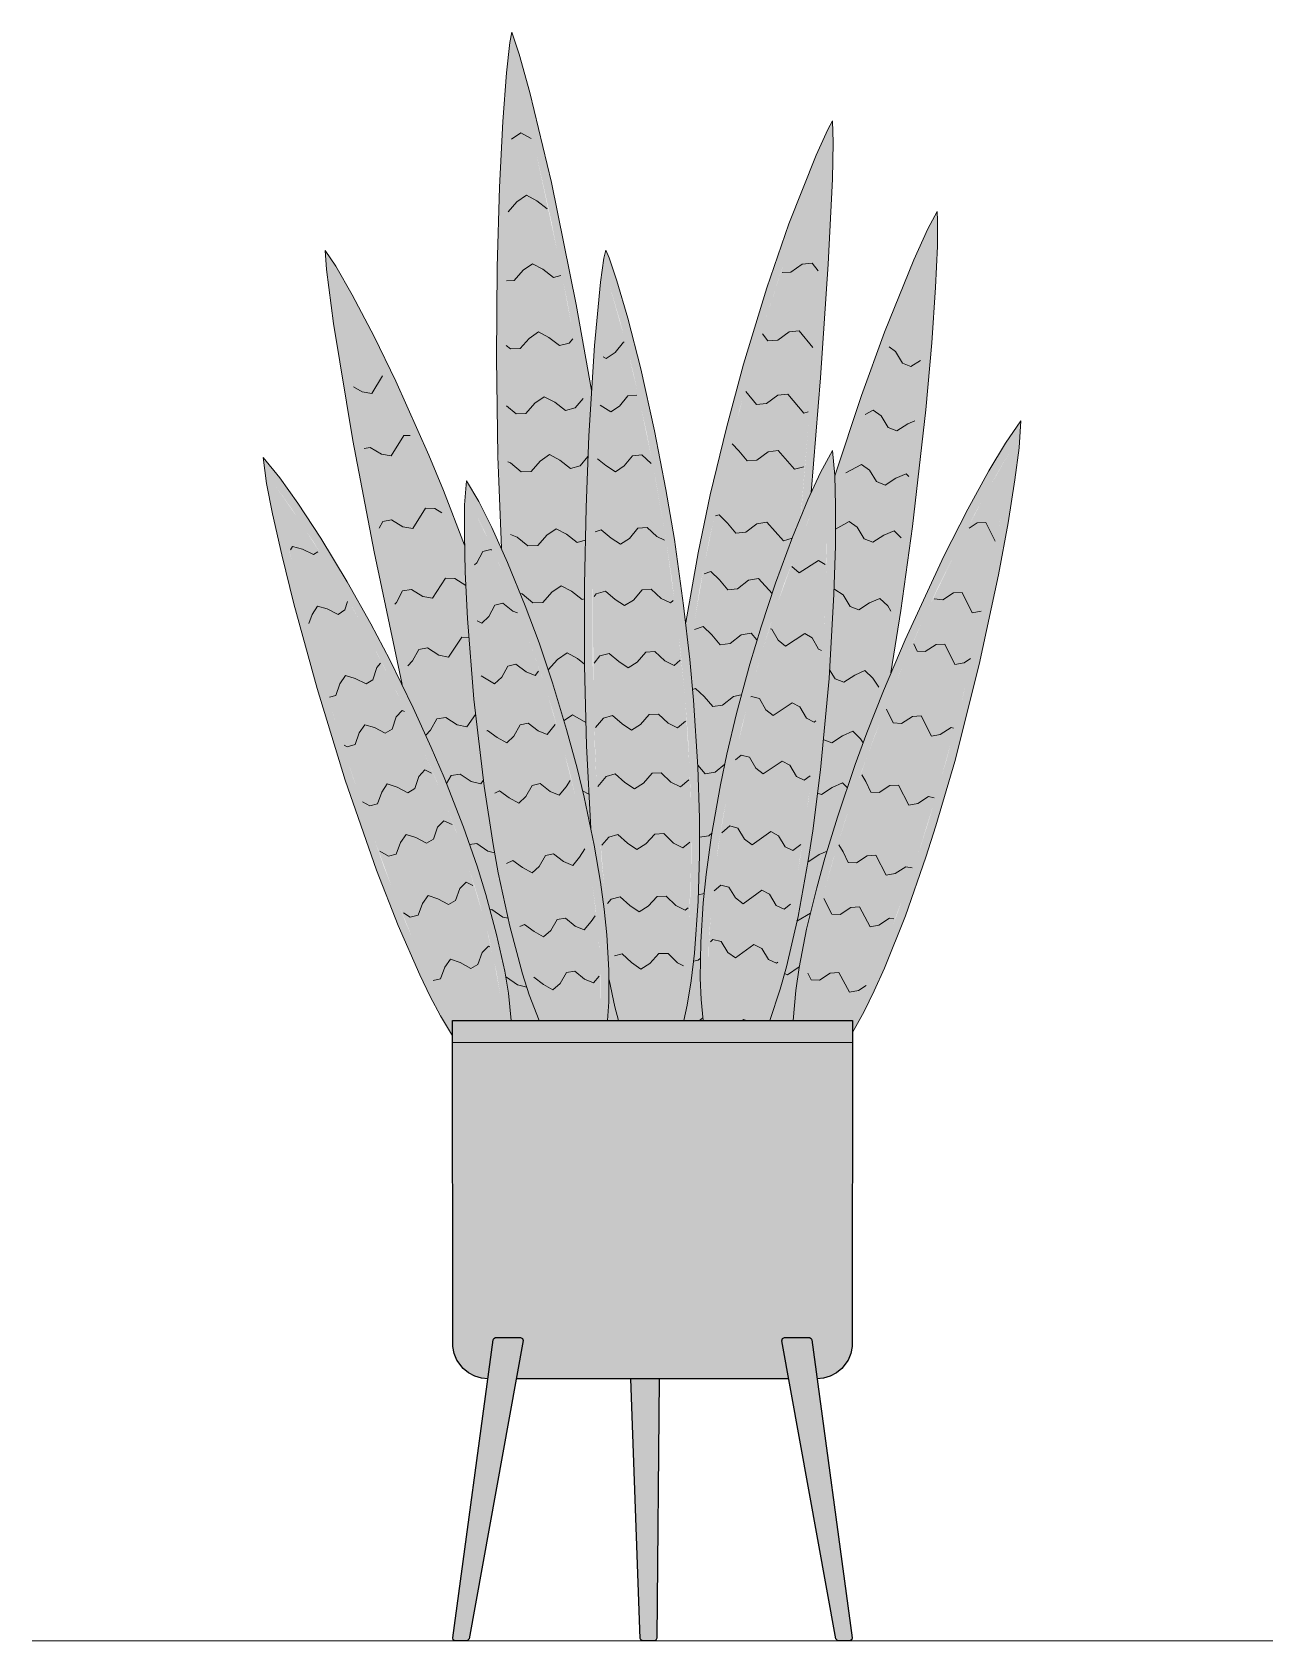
# Model space of a CAD drawing. Header units: millimetres. Extents: x -4 to 8794, y -6642 to 2653.
# Drawn here: x 50 to 950, y -4968 to -3801 of the extents above; entities that cross this region are included whole.
import ezdxf

# ---------------------------------------------------------------- set-up
doc = ezdxf.new("R2010")
doc.units = ezdxf.units.MM
for name, color, linetype, lineweight, true_color in [('VEG-HOJAS', 117, 'Continuous', 18, 0x2e5e38), ('VEG-MACETA', 25, 'Continuous', 25, 0x745440), ('VEG-NERVIOS', 115, 'Continuous', 9, 0x528c5c), ('VEG-TEXTO', 47, 'Continuous', 18, 0x464646)]:
    doc.layers.add(name, color=color, linetype=linetype, lineweight=lineweight, true_color=true_color)
doc.layers.add('VEG-RELLENO', color=253, linetype='Continuous', true_color=0x96c896)

# ---------------------------------------------------------------- blocks, each defined once
blk = doc.blocks.new('VEG_Sansevieria_ALZADO')
at = {"layer": 'VEG-RELLENO', "true_color": 0xded278}
h = blk.add_hatch(color=41, dxfattribs=at)
h.dxf.hatch_style = 1
h.paths.add_polyline_path([(-109.6, 792.7), (-112.8, 895.3), (-113.2, 930.5), (-112.7, 996.5), (-111, 1054.5), (-108.6, 1102.2), (-105.9, 1137.6), (-103.5, 1159.6), (-102.1, 1167), (-96.7, 1151.1), (-89, 1123.2), (-73.3, 1057.9), (-55.3, 969.5), (-44.3, 907.3), (-45.9, 879.3), (-61.2, 968.4), (-73.3, 1029.4), (-84.8, 1081.1), (-99.7, 1139.6), (-102.6, 1101.8), (-105, 1054.3), (-107.1, 964.3), (-106.8, 895.4), (-106.1, 859.2), (-102.8, 776.9)])
at = {"layer": 'VEG-RELLENO', "true_color": 0x406d4b}
h = blk.add_hatch(color=105, dxfattribs=at)
h.dxf.hatch_style = 1
h.paths.add_polyline_path([(-45.9, 879.3), (-48.9, 794.5), (-49.5, 736.9), (-48.8, 678.3), (-47.9, 649.4), (-44.7, 589.3), (-54.7, 633.2), (-68.3, 681.7), (-85.6, 733.3), (-102.8, 776.9), (-106.1, 859.2), (-106.8, 895.4), (-107.1, 964.3), (-105, 1054.3), (-102.6, 1101.8), (-99.7, 1139.6), (-84.8, 1081.1), (-67.3, 999.9), (-55.2, 935.2), (-49.3, 900.5)])
h.paths.add_polyline_path([(-31.5, 479.6), (-27.3, 459.9), (-24.6, 450), (-32.7, 450), (-31.7, 463.7)])
at = {"layer": 'VEG-RELLENO', "true_color": 0xded278}
h = blk.add_hatch(color=41, dxfattribs=at)
h.dxf.hatch_style = 1
h.paths.add_polyline_path([(24.1, 738.7), (34.8, 797.9), (41.9, 831.5), (55.7, 888.1), (68.9, 935.8), (82.9, 981.5), (99, 1028), (118.7, 1077.9), (127.2, 1096.5), (130.6, 1102.6), (131.1, 1087), (130.5, 1060.4), (127.4, 998.7), (121.8, 916.3), (115.1, 833.1), (107.6, 815.6), (113.5, 885.9), (119.8, 973.6), (123.7, 1042.8), (124.9, 1077.1), (111.9, 1045.3), (94.1, 995.9), (80.3, 953.1), (63.5, 894.4), (51.6, 846.5), (40.7, 796.7), (34.2, 762.8), (26.7, 715.8)])
at = {"layer": 'VEG-RELLENO', "true_color": 0x457450}
h = blk.add_hatch(color=105, dxfattribs=at)
h.dxf.hatch_style = 1
h.paths.add_polyline_path([(107.4, 815), (89.3, 767.4), (74.7, 722.3), (64.7, 687.2), (59.1, 665.4), (49.4, 621), (41.8, 577.2), (39, 556), (36.1, 525.8), (34.6, 497.7), (34.6, 480.8), (35.2, 465.3), (36.7, 450), (22.7, 450), (25.2, 461.2), (28.1, 478.9), (30.5, 498.8), (33.2, 536.6), (34.2, 570), (33.6, 615.3), (31.9, 653.3), (26.7, 715.8), (28.6, 728.7), (37.4, 779.7), (47.8, 830.2), (55.4, 862.9), (67.6, 909.5), (80.3, 953.1), (96.8, 1004), (111.9, 1045.3), (124.9, 1077.1), (123.7, 1042.8), (119.8, 973.6), (113.5, 885.9)])
at = {"layer": 'VEG-RELLENO', "true_color": 0xded278}
h = blk.add_hatch(color=41, dxfattribs=at)
h.dxf.hatch_style = 1
h.paths.add_polyline_path([(132.3, 845.2), (157.2, 919.4), (176, 969.3), (195.1, 1014.5), (203.2, 1031.3), (206.4, 1036.9), (206.8, 1030.5), (206.7, 1011.8), (204.2, 962.9), (198.3, 893.1), (192.3, 837.9), (184.6, 778.3), (172.9, 702.3), (162.3, 676.1), (174.2, 748.5), (186.3, 838.6), (192.3, 893.7), (196.6, 942.2), (199.4, 982.2), (200.7, 1012.3), (181.6, 967.1), (165.7, 925.3), (148.5, 875.8), (132.8, 826.4)])
h = blk.add_hatch(color=41, dxfattribs=at)
h.dxf.hatch_style = 1
h.paths.add_polyline_path([(-181.5, 693.7), (-201.9, 790), (-221.6, 894.9), (-233.7, 971.3), (-236.6, 994.9), (-237.5, 1008.6), (-229.8, 997.2), (-217.9, 976.6), (-201.9, 946.2), (-186.1, 913.9), (-162.2, 860.2), (-151.6, 834.5), (-136.4, 794.8), (-136, 776), (-157.2, 832.3), (-178.2, 882), (-191.6, 911.3), (-207.2, 943.5), (-229.4, 984.7), (-219.4, 918.2), (-206.7, 846.1), (-190.2, 762.4), (-169.7, 668.9)])
h = blk.add_hatch(color=41, dxfattribs=at)
h.dxf.hatch_style = 1
h.paths.add_polyline_path([(-27.3, 459.9), (-31.5, 479.6), (-33.2, 512.2), (-36.4, 540.5), (-41.1, 570.4), (-44.7, 589.3), (-47.9, 649.4), (-49.3, 707.6), (-48.9, 794.5), (-46.2, 874.2), (-43.5, 919.9), (-40.6, 957.5), (-37.7, 985.6), (-35.2, 1003), (-33.9, 1008.9), (-29, 996.4), (-22.1, 974.4), (-8.5, 922.9), (1.5, 877.9), (12.8, 817.3), (20.1, 770.4), (27.1, 711.9), (31.9, 653.3), (34.1, 596.8), (33.6, 544.6), (32.4, 520.8), (30.5, 498.8), (28.1, 478.9), (25.2, 461.2), (22.7, 450), (16.5, 450), (19.3, 462.3), (22.2, 479.7), (24.6, 499.4), (26.4, 521.2), (27.6, 544.8), (28.2, 570), (27.6, 615.2), (25.9, 652.9), (23.8, 682), (20, 721.1), (14.1, 769.6), (9.9, 798), (2.2, 843), (-4.3, 876.7), (-14.3, 921.5), (-23.7, 958), (-31.7, 985.2), (-34.6, 957), (-37.6, 919.5), (-41.3, 848.6), (-43.3, 765.9), (-43.3, 707.7), (-41.9, 649.6), (-40.6, 621.3), (-37, 567.6), (-34.6, 542.6), (-28.7, 497.9), (-25.2, 478.5), (-21.5, 461.4), (-18.4, 450), (-24.6, 450)])
at = {"layer": 'VEG-RELLENO', "true_color": 0x457450}
h = blk.add_hatch(color=105, dxfattribs=at)
h.dxf.hatch_style = 1
h.paths.add_polyline_path([(162.3, 676.1), (147.1, 635.7), (139.1, 612.7), (127.2, 575.2), (119.1, 546.4), (111.8, 516.2), (106.4, 488.5), (103.9, 471.9), (102.1, 450), (85, 450), (92.7, 472.9), (97.2, 489), (105.6, 525.5), (112.9, 566.2), (119.2, 609.7), (124.2, 654.3), (129.5, 719.5), (132.3, 777.6), (132.8, 826.4), (148.5, 875.8), (165.7, 925.3), (181.6, 967.1), (200.7, 1012.3), (199.4, 982.2), (196.6, 942.2), (192.3, 893.7), (186.3, 838.6), (174.2, 748.5), (164.3, 686.8)])
at = {"layer": 'VEG-RELLENO', "true_color": 0x406d4b}
h = blk.add_hatch(color=105, dxfattribs=at)
h.dxf.hatch_style = 1
h.paths.add_polyline_path([(-135.9, 775.4), (-133.1, 723.1), (-129.7, 683.2), (-125, 641.3), (-119.1, 598.7), (-111.9, 557.3), (-103.5, 518.6), (-94.3, 484), (-89.4, 468.7), (-82.3, 450), (-102.5, 450), (-104.5, 470), (-107.2, 485.9), (-113.1, 512.5), (-120.9, 541.4), (-132.1, 576), (-142.5, 604.6), (-154.3, 633.7), (-169.7, 668.9), (-190.2, 762.4), (-206.7, 846.1), (-219.4, 918.2), (-229.4, 984.7), (-207.2, 943.5), (-191.6, 911.3), (-178.2, 882), (-157.2, 832.3), (-146.7, 805.4)])
at = {"layer": 'VEG-RELLENO', "true_color": 0x4d7b59}
h = blk.add_hatch(color=115, dxfattribs=at)
h.dxf.hatch_style = 1
h.paths.add_polyline_path([(-18.4, 450), (-21.5, 461.4), (-25.2, 478.5), (-28.7, 497.9), (-34.6, 542.6), (-39, 593.9), (-40.6, 621.3), (-42.8, 678.5), (-43.3, 765.9), (-41.3, 848.6), (-37.6, 919.5), (-34.6, 957), (-31.7, 985.2), (-19.1, 940.8), (-9.4, 900), (0.6, 851.8), (9.9, 798), (17.9, 740.6), (23.8, 682), (26.8, 633.9), (28.1, 596.7), (28, 561.6), (26.4, 521.2), (24.6, 499.4), (22.2, 479.7), (19.3, 462.3), (16.5, 450)])
at = {"layer": 'VEG-RELLENO', "true_color": 0xded278}
h = blk.add_hatch(color=41, dxfattribs=at)
h.dxf.hatch_style = 1
h.paths.add_polyline_path([(102.4, 457.1), (105.2, 480.2), (109.7, 506.5), (119.1, 546.4), (125, 567.8), (134.1, 597.6), (147.1, 635.7), (155.6, 658.8), (167.6, 689.2), (183.2, 726.3), (211.4, 786.9), (228.8, 821), (244.1, 848.7), (256.1, 869), (267.3, 885.2), (266.8, 874), (264.7, 854.9), (258, 811), (246.8, 752.7), (237, 708.3), (225.5, 661.6), (212.5, 614.4), (198.4, 568.6), (183.5, 526), (168.3, 488.1), (160.8, 471.5), (153.5, 456.5), (145, 441.3), (145, 450), (143.1, 450), (155.4, 474), (162.8, 490.5), (177.8, 528.1), (192.6, 570.5), (199.8, 593), (213.4, 639.6), (225.6, 686.6), (241, 753.9), (252, 812.1), (259.6, 863.2), (249.3, 845.7), (234.1, 818.2), (207.5, 765.2), (191.8, 730.9), (179.3, 701.9), (161.2, 656.6), (152.7, 633.7), (139.9, 595.7), (130.8, 566.2), (124.9, 544.9), (117.7, 514.9), (112.3, 487.5), (109.9, 471.2), (108.1, 450), (102.1, 450)])
h = blk.add_hatch(color=41, dxfattribs=at)
h.dxf.hatch_style = 1
h.paths.add_polyline_path([(36.7, 450), (34.6, 480.8), (34.6, 497.7), (36.1, 525.8), (39, 556), (41.8, 577.2), (46.6, 606.3), (54, 643.3), (59.1, 665.4), (66.7, 694.4), (76.7, 729.2), (92.4, 776.1), (101.6, 800.7), (112.7, 827.7), (121.8, 847.5), (130.6, 863.6), (131.9, 853.2), (132.6, 835.5), (132.7, 794.5), (130.7, 739.9), (126.3, 676.4), (121.9, 632), (116.2, 587.7), (109.4, 545.4), (101.5, 506.6), (92.7, 472.9), (85, 450), (78.6, 450), (87, 474.6), (91.4, 490.6), (99.7, 526.7), (107, 567.2), (113.2, 610.5), (120.3, 677), (124.7, 740.2), (126.7, 794.6), (126.4, 843.1), (112.9, 812.7), (95, 765.5), (84.5, 733.9), (76.4, 706.9), (65, 664), (56.8, 627.2), (51.2, 597.9), (47.7, 576.3), (43.5, 541.7), (41.4, 515.7), (40.6, 497.6), (41.2, 465.7), (42.7, 450)])
h = blk.add_hatch(color=41, dxfattribs=at)
h.dxf.hatch_style = 1
h.paths.add_polyline_path([(-145, 439), (-161.2, 467.5), (-168.9, 483.2), (-184.6, 518.9), (-200.3, 559.1), (-223, 624.5), (-243.3, 690.8), (-260.2, 752.4), (-268.9, 787.9), (-275.6, 817.5), (-279.9, 839.7), (-282.4, 858.5), (-275.4, 850.3), (-264.3, 835.5), (-240.6, 799.9), (-218, 762.4), (-194, 718.4), (-180.2, 691.1), (-160.5, 648.2), (-142.5, 604.6), (-127.3, 561.9), (-119.1, 534.9), (-110.8, 503.2), (-104.5, 470), (-102.5, 450), (-108.6, 450), (-110.5, 469.2), (-113.1, 484.8), (-118.9, 511.1), (-126.7, 539.7), (-133, 560), (-142.8, 588.1), (-156.8, 624.1), (-166, 645.8), (-185.6, 688.5), (-199.3, 715.6), (-216.5, 747.6), (-245.6, 796.7), (-262.2, 821.9), (-273.5, 837.9), (-263.1, 789.3), (-249.2, 734.3), (-231.1, 670.7), (-217.3, 626.3), (-194.7, 561.2), (-179.1, 521.2), (-163.5, 485.8), (-155.9, 470.2), (-144.7, 450)])
at = {"layer": 'VEG-RELLENO', "true_color": 0x406d4b}
h = blk.add_hatch(color=105, dxfattribs=at)
h.dxf.hatch_style = 1
h.paths.add_polyline_path([(143.1, 450), (108.1, 450), (109.9, 471.2), (112.3, 487.5), (117.7, 514.9), (124.9, 544.9), (133, 573.5), (144.8, 610.8), (155.5, 641.3), (170.1, 679.5), (182.4, 709.2), (198.1, 745), (225.7, 801.9), (242, 832.8), (259.6, 863.2), (254.8, 828.5), (248.8, 794), (241, 753.9), (231.2, 709.7), (219.7, 663.1), (206.7, 616.1), (192.6, 570.5), (185.3, 548.8), (170.3, 508.6), (162.8, 490.5), (155.4, 474)])
at = {"layer": 'VEG-RELLENO', "true_color": 0xded278}
h = blk.add_hatch(color=41, dxfattribs=at)
h.dxf.hatch_style = 1
h.paths.add_polyline_path([(-86.8, 461.8), (-94.3, 484), (-99, 500.7), (-107.8, 537.5), (-115.6, 577.8), (-125, 641.3), (-131.6, 703.5), (-135.3, 759.2), (-136.4, 790.1), (-136.5, 814.6), (-136, 831.6), (-134.9, 841.6), (-129.5, 833.2), (-121.6, 818.1), (-105.1, 782.3), (-85.6, 733.3), (-72.5, 695.1), (-60.3, 654.2), (-49.6, 612.1), (-41.1, 570.4), (-35.1, 530.8), (-32, 494.7), (-31.7, 463.7), (-32.7, 450), (-38.7, 450), (-37.7, 463.9), (-37.5, 478.4), (-38.6, 503.1), (-41.1, 530.1), (-43.7, 549.4), (-48.3, 576.2), (-55.4, 610.8), (-60.5, 631.8), (-72, 673.2), (-80.4, 699.8), (-91.3, 731.2), (-110.6, 779.9), (-122, 805.2), (-130.4, 822.1), (-130, 775.6), (-127.1, 723.5), (-121.6, 663.1), (-116.3, 620.8), (-109.7, 578.8), (-106, 558.4), (-97.7, 520), (-88.5, 485.7), (-83.7, 470.6), (-75.8, 450), (-82.3, 450)])
at = {"layer": 'VEG-RELLENO', "true_color": 0x4d7b59}
h = blk.add_hatch(color=115, dxfattribs=at)
h.dxf.hatch_style = 1
h.paths.add_polyline_path([(42.7, 450), (41.2, 465.7), (40.6, 480.9), (41, 506.6), (42.8, 535), (44.9, 555.2), (48.9, 583.5), (55.2, 619.9), (59.9, 642), (70.5, 685.7), (78.4, 713.7), (88.7, 747), (107.2, 798.5), (118.2, 825.3), (126.4, 843.1), (126.8, 809.9), (125.6, 759.6), (123.6, 719.8), (120.3, 677), (115.9, 632.6), (110.3, 588.6), (103.5, 546.5), (99.7, 526.7), (91.4, 490.6), (87, 474.6), (78.6, 450)])
h = blk.add_hatch(color=115, dxfattribs=at)
h.dxf.hatch_style = 1
h.paths.add_polyline_path([(-108.6, 450), (-144.7, 450), (-155.9, 470.2), (-163.5, 485.8), (-171.2, 502.8), (-186.9, 540.7), (-210, 604.2), (-224.4, 648.6), (-237.6, 692.5), (-249.2, 734.3), (-259, 772.3), (-266.7, 804.9), (-273.5, 837.9), (-254.3, 810.1), (-236.4, 781.7), (-219.9, 753.5), (-206.2, 728.8), (-189, 695.3), (-175.6, 667.4), (-166, 645.8), (-153.9, 616.9), (-140.2, 581), (-133, 560), (-121.2, 520.2), (-114.9, 493.3), (-110.5, 469.2)])
at = {"layer": 'VEG-RELLENO', "true_color": 0x457450}
h = blk.add_hatch(color=105, dxfattribs=at)
h.dxf.hatch_style = 1
h.paths.add_polyline_path([(-75.8, 450), (-83.7, 470.6), (-88.5, 485.7), (-97.7, 520), (-106, 558.4), (-109.7, 578.8), (-116.3, 620.8), (-121.6, 663.1), (-127.1, 723.5), (-130, 775.6), (-130.4, 822.1), (-116.5, 793.4), (-104.3, 765), (-91.3, 731.2), (-78.2, 693.3), (-66.1, 652.6), (-55.4, 610.8), (-48.3, 576.2), (-43.7, 549.4), (-40.1, 520.9), (-38, 494.4), (-37.7, 463.9), (-38.7, 450)])
at = {"layer": 'VEG-RELLENO', "true_color": 0xf8f6f2}
h = blk.add_hatch(color=7, dxfattribs=at)
h.dxf.hatch_style = 1
h.paths.add_polyline_path([(144.5, 210.9), (141.9, 203.7), (139.1, 199.5), (135.5, 195.9), (128.9, 192), (121.5, 190.1), (119.5, 190), (115.2, 219.3), (113.7, 220), (95.8, 220), (94.3, 219.3), (93.8, 217.8), (98.8, 190), (-98.8, 190), (-93.8, 217.6), (-94, 219), (-95.6, 220), (-113.8, 220), (-115, 219.4), (-115.6, 218.5), (-119.5, 190), (-124.1, 190.5), (-128.9, 192), (-135.5, 195.9), (-139.1, 199.5), (-141.9, 203.7), (-144.5, 210.9), (-145, 216), (-145, 450), (145, 450), (145, 216)])
at = {"layer": 'VEG-RELLENO', "true_color": 0xc89a6c}
h = blk.add_hatch(color=43, dxfattribs=at)
h.dxf.hatch_style = 1
h.paths.add_polyline_path([(-115.6, 218.5), (-115, 219.4), (-113.8, 220), (-95.8, 220), (-94.4, 219.4), (-93.8, 218), (-132.9, 1.6), (-134.5, 0), (-143.1, 0), (-144.5, 0.8), (-144.9, 2.3)])
h = blk.add_hatch(color=43, dxfattribs=at)
h.dxf.hatch_style = 1
h.paths.add_polyline_path([(93.8, 217.6), (94.3, 219.3), (95.8, 220), (113.8, 220), (115, 219.4), (115.6, 218.5), (144.9, 2.3), (144.6, 0.9), (143.3, 0), (134.5, 0), (132.9, 1.6)])
at = {"layer": 'VEG-RELLENO', "true_color": 0xb88e63}
h = blk.add_hatch(color=43, dxfattribs=at)
h.dxf.hatch_style = 1
h.paths.add_polyline_path([(3.1, 2), (2.5, 0.6), (1.1, 0), (-7.4, 0), (-8.5, 0.7), (-9, 1.7), (-15.7, 190), (4.9, 190)])
at = {"layer": 'VEG-HOJAS'}
for points in [[(-109.6, 792.7), (-112.1, 859.1), (-112.8, 895.3), (-113.2, 930.5), (-112.7, 996.5), (-111, 1054.5), (-108.6, 1102.2), (-105.9, 1137.6), (-103.5, 1159.6), (-102.1, 1167), (-96.7, 1151.1), (-89, 1123.2), (-73.3, 1057.9), (-55.3, 969.5), (-44.3, 907.3)], [(24.1, 738.7), (33.2, 789.4), (41.9, 831.5), (53.6, 880.1), (66.1, 926.3), (82.9, 981.5), (99, 1028), (118.7, 1077.9), (127.2, 1096.5), (130.6, 1102.6), (131.1, 1087), (130.5, 1060.4), (127.4, 998.7), (121.8, 916.3), (115.1, 833.1)], [(132.3, 845.2), (151.5, 903.4), (168.3, 949.4), (189.5, 1002), (199.7, 1024.3), (206.4, 1036.9), (206.8, 1030.5), (206.7, 1011.8), (205.4, 981.8), (202.6, 941.7), (198.3, 893.1), (188.6, 808.5), (180.2, 747.6), (172.9, 702.3)], [(-181.5, 693.7), (-201.9, 790), (-217.3, 870.7), (-231.4, 955.6), (-236.6, 994.9), (-237.5, 1008.6), (-229.8, 997.2), (-217.9, 976.6), (-201.9, 946.2), (-186.1, 913.9), (-162.2, 860.2), (-151.6, 834.5), (-136.4, 794.8)], [(-44.7, 589.3), (-47.9, 649.4), (-49.3, 707.6), (-49.3, 766), (-48.2, 822.2), (-46.2, 874.2), (-42.1, 939.8), (-37.7, 985.6), (-35.2, 1003), (-33.9, 1008.9), (-31.5, 1003.3), (-25.8, 986.7), (-17.9, 959.6), (-8.5, 922.9), (1.5, 877.9), (9.7, 835.3), (15.9, 798.9), (22.6, 751), (27.1, 711.9), (29.8, 682.5), (32.8, 634.2), (34.1, 596.8), (34.2, 570), (33.2, 536.6), (30.5, 498.8), (28.1, 478.9), (25.2, 461.2), (22.7, 450)], [(102.1, 450), (103.9, 471.9), (106.4, 488.5), (111.8, 516.2), (119.1, 546.4), (125, 567.8), (134.1, 597.6), (147.1, 635.7), (155.6, 658.8), (167.6, 689.2), (183.2, 726.3), (211.4, 786.9), (228.8, 821), (244.1, 848.7), (256.1, 869), (267.3, 885.2), (265.9, 865.6), (262.9, 842.2), (258, 811), (251, 773.4), (237, 708.3), (219.2, 638), (205.5, 591.3), (198.4, 568.6), (183.5, 526), (168.3, 488.1), (160.8, 471.5), (153.5, 456.5), (145, 441.3)], [(36.7, 450), (35.2, 465.3), (34.6, 480.8), (35, 506.9), (36.8, 535.5), (39, 556), (42.9, 584.4), (49.4, 621), (54, 643.3), (61, 672.7), (70.6, 708.6), (78.8, 735.7), (89.3, 767.4), (101.6, 800.7), (112.7, 827.7), (121.8, 847.5), (130.6, 863.6), (132.3, 845.4), (132.8, 823.6), (132.7, 794.5), (131.6, 759.3), (128.1, 698.2), (121.9, 632), (116.2, 587.7), (112.9, 566.2), (105.6, 525.5), (97.2, 489), (92.7, 472.9), (85, 450)], [(-145, 439), (-153.7, 453.4), (-161.2, 467.5), (-168.9, 483.2), (-184.6, 518.9), (-200.3, 559.1), (-223, 624.5), (-243.3, 690.8), (-260.2, 752.4), (-268.9, 787.9), (-275.6, 817.5), (-279.9, 839.7), (-282.4, 858.5), (-270.4, 843.8), (-257.2, 825.3), (-240.6, 799.9), (-221.4, 768.3), (-204.4, 737.9), (-190.5, 711.8), (-173.5, 677), (-160.5, 648.2), (-151.2, 626.4), (-137.2, 590.2), (-127.3, 561.9), (-120.9, 541.4), (-113.1, 512.5), (-107.2, 485.9), (-104.5, 470), (-102.5, 450)], [(-82.3, 450), (-89.4, 468.7), (-94.3, 484), (-103.5, 518.6), (-111.9, 557.3), (-115.6, 577.8), (-122.2, 620), (-129.7, 683.2), (-134.3, 741.7), (-135.9, 775.4), (-136.5, 803.2), (-136.3, 824.1), (-134.9, 841.6), (-125.9, 826.5), (-116.6, 807.8), (-105.1, 782.3), (-92.3, 750.9), (-82.3, 724), (-72.5, 695.1), (-62.3, 661.1), (-54.7, 633.2), (-49.6, 612.1), (-42.4, 577.3), (-37.8, 550.3), (-35.1, 530.8), (-33.2, 512.2), (-31.7, 486.6), (-31.7, 463.7), (-32.7, 450)], [(-24.6, 450), (-27.3, 459.9), (-31.5, 479.6)]]:
    blk.add_lwpolyline(points, dxfattribs=at)
at = {"layer": 'VEG-MACETA'}
for points in [[(-119.5, 190), (-124.1, 190.5), (-128.9, 192), (-133.4, 194.4), (-137.4, 197.6), (-141.9, 203.7), (-143.9, 208.5), (-144.9, 213.5), (-145, 450), (145, 450), (144.9, 213.5), (143.9, 208.5), (141.9, 203.7), (137.4, 197.6), (133.4, 194.4), (128.9, 192), (124.1, 190.5), (119.5, 190)], [(98.8, 190), (-98.8, 190)], [(4.9, 190), (3.1, 2), (2.5, 0.6), (1.1, 0), (-7.4, 0), (-8.5, 0.7), (-9, 1.7), (-15.7, 190)]]:
    blk.add_lwpolyline(points, dxfattribs=at)
at = {"layer": 'VEG-MACETA', "lineweight": 9}
blk.add_lwpolyline([(-145, 434), (145, 434)], dxfattribs=at)
at = {"layer": 'VEG-MACETA'}
for points in [[(-115.6, 218.3), (-115, 219.4), (-113.8, 220), (-95.8, 220), (-94.4, 219.4), (-93.8, 218), (-132.9, 1.6), (-134.5, 0), (-143.1, 0), (-144.5, 0.8), (-144.9, 2.3)], [(93.8, 217.6), (94.3, 219.3), (95.8, 220), (113.8, 220), (115, 219.4), (115.6, 218.5), (144.9, 2.3), (144.6, 0.9), (143.3, 0), (134.5, 0), (132.9, 1.6)]]:
    blk.add_lwpolyline(points, close=True, dxfattribs=at)
at = {"layer": 'VEG-NERVIOS'}
for points in [[(-88, 1090), (-95.6, 1094.1), (-102.3, 1089.4)], [(-76.4, 1038.9), (-84, 1044.7), (-91.5, 1048.7), (-98.3, 1044), (-104.6, 1036.7)], [(-66.5, 990.4), (-71.8, 989), (-79.5, 995), (-87.1, 999), (-93.8, 994.3), (-100.4, 986.8), (-105.8, 986.6)], [(120.1, 994), (115.8, 999.4), (108.6, 998.7), (100.3, 993), (94.1, 992.6)], [(-57.9, 944.5), (-60.4, 941.5), (-67.4, 939.7), (-75.1, 945.6), (-82.7, 949.6), (-89.4, 944.9), (-96, 937.5), (-103.1, 937.2), (-106.1, 939.7)], [(116.4, 938.4), (106.4, 950.3), (99.1, 949.6), (90.9, 943.7), (83.7, 943.2), (79.8, 948.2)], [(-20.5, 942.2), (-21.1, 942.1), (-27.1, 934.6), (-33.5, 930.3), (-35.7, 931.6)], [(194.5, 928.8), (187.5, 924.4), (181.3, 926.9), (176.3, 935.4), (171.7, 938.7)], [(-195.8, 917.8), (-203.5, 905), (-210.7, 906.1), (-217, 909.7)], [(-50.4, 901.4), (-56.2, 894.5), (-63.2, 892.7), (-70.9, 898.6), (-78.5, 902.6), (-85.3, 897.9), (-91.8, 890.5), (-99, 890.2), (-105.9, 895.9)], [(-11.3, 903.8), (-17.8, 903.3), (-23.9, 895.8), (-30.2, 891.5), (-38, 896.5)], [(112.9, 891.5), (109.9, 890.7), (98.1, 904.4), (90.8, 903.6), (82.7, 897.6), (75.5, 897), (67.8, 906.4)], [(190.4, 885), (185.2, 882.9), (177.2, 877.8), (171, 880.3), (166, 888.8), (160.1, 892.9), (154.3, 889.8)], [(-175.9, 874.4), (-180.4, 874.5), (-189.5, 859.7), (-196.7, 860.8), (-204.9, 865.8), (-209.1, 864.9)], [(109.7, 851.8), (103.1, 850), (91.1, 863.6), (83.9, 862.6), (75.8, 856.6), (68.6, 856), (62.7, 863.4), (57.9, 868.3)], [(-46.8, 859.1), (-52.4, 852.4), (-59.5, 850.6), (-67.2, 856.5), (-74.7, 860.6), (-81.5, 855.9), (-88, 848.4), (-95.2, 848.2), (-103, 854.6), (-105, 855.3)], [(-0.9, 854.1), (-7.7, 860.3), (-14.4, 859.8), (-20.5, 852.4), (-26.9, 848.1), (-33.9, 852.6), (-39.9, 857.5)], [(186, 844.8), (184.1, 846.7), (176.6, 843.5), (168.7, 838.5), (162.4, 841), (157.4, 849.4), (151.5, 853.5), (140.3, 847.4)], [(-152.8, 818.3), (-157.8, 821.4), (-164.6, 821.7), (-173.9, 807), (-181, 808.2), (-189.3, 813.2), (-195.7, 812), (-198.2, 807.2)], [(101.3, 799.9), (95, 798), (82.9, 811.5), (75.6, 810.4), (67.6, 804.3), (60.5, 803.6), (54.5, 810.9), (48.3, 817), (45.8, 816.2)], [(-48.8, 798.4), (-54.7, 796.9), (-62.4, 802.8), (-70, 806.8), (-76.7, 802.1), (-83.3, 794.7), (-90.4, 794.4), (-98.2, 800.8), (-103.1, 802.6)], [(8.8, 798.4), (3.2, 801.1), (-3.9, 807.6), (-10.6, 807.2), (-16.7, 799.7), (-23.1, 795.5), (-30.1, 800), (-37.2, 806), (-41.6, 804.6)], [(180.5, 800.2), (175.2, 805.2), (167.7, 802.1), (159.8, 797), (153.5, 799.5), (148.5, 807.9), (142.6, 812), (132.8, 806.6)], [(248.5, 797.8), (241.8, 811.3), (235.5, 811.1), (229.6, 807.3)], [(-242.7, 790.1), (-246, 788), (-253.9, 791.9), (-261.1, 793.9), (-262.6, 791.4)], [(-116.7, 791.3), (-117.3, 791.7), (-123.1, 790.3), (-127.4, 782.1), (-129.1, 780.5)], [(125.3, 780.9), (120.5, 783.7), (106.5, 774.7), (101.1, 779.5)], [(-135.5, 765.6), (-143.3, 770.6), (-150.1, 771), (-159.5, 756.4), (-166.7, 757.7), (-174.8, 762.8), (-181.3, 761.7), (-185.7, 753.4), (-187, 752)], [(86.7, 759.8), (76.9, 770.6), (69.7, 769.5), (61.7, 763.3), (54.6, 762.5), (48.5, 769.8), (42.3, 775.9), (37.4, 774.2)], [(-49.3, 755.9), (-51, 755.5), (-58.7, 761.4), (-66.3, 765.4), (-73.1, 760.8), (-79.6, 753.3), (-86.8, 753), (-94.5, 759.5), (-95.9, 759.9)], [(15, 754.7), (13, 753), (6.2, 756.3), (-0.9, 762.9), (-7.6, 762.5), (-13.8, 755.1), (-20.2, 751), (-27.2, 755.5), (-34.2, 761.5), (-40.8, 759.5), (-42.3, 757.6)], [(173, 747.1), (170.6, 750.9), (164.9, 756.2), (157.4, 753), (149.6, 747.9), (143.3, 750.4), (138.2, 758.8), (132.2, 762.8), (131.7, 762.6)], [(238.5, 747), (232, 745.9), (224.6, 760.6), (218.3, 760.3), (210.5, 755.3), (204.3, 755.9)], [(-221.3, 753.9), (-223.1, 747.9), (-228.1, 744.7), (-236, 748.7), (-243.1, 750.7), (-247, 744.6), (-249.2, 738.1)], [(-97.9, 745.9), (-101.2, 747.1), (-108.6, 752.7), (-114.4, 751.3), (-118.8, 743.2), (-123.8, 738.3), (-127.2, 740.1)], [(75.8, 726.1), (71.5, 731), (64.3, 729.8), (56.4, 723.5), (49.2, 722.7), (43.1, 729.9), (36.8, 735.9), (30.4, 733.6)], [(-133.4, 727.9), (-138.4, 728.2), (-147.9, 713.7), (-155, 715.1), (-163.2, 720.3), (-169.6, 719.2), (-174.1, 711), (-177.4, 707.4)], [(122.5, 718.4), (120.5, 719.4), (115.9, 727.6), (110.4, 730.7), (96.5, 721.6), (91.2, 725.9), (86.6, 734), (85.7, 734.3)], [(-49.3, 708.6), (-54.4, 712.6), (-62, 716.7), (-68.8, 712), (-75.6, 704.5)], [(20.1, 711.4), (15.7, 707.7), (8.9, 711), (1.8, 717.7), (-4.9, 717.3), (-11.1, 710), (-17.6, 705.8), (-24.5, 710.4), (-31.5, 716.4), (-38.1, 714.5), (-42.3, 709.4)], [(230.8, 712.6), (226, 709.5), (219.4, 708.4), (212, 723), (205.8, 722.8), (197.9, 717.7), (191.9, 718), (189.5, 723.3)], [(-197.2, 709.3), (-200, 706.2), (-202.8, 697.3), (-207.8, 694.2), (-215.7, 698.2), (-222.8, 700.3), (-226.7, 694.3), (-229.6, 685.8), (-234.2, 684.5)], [(-82.7, 703.5), (-85.1, 700.4), (-91.7, 703), (-99.1, 708.6), (-104.9, 707.2), (-109.3, 699.1), (-114.5, 694.3), (-124.2, 700)], [(164.1, 691.9), (159.8, 698.5), (154.1, 703.9), (146.7, 700.6), (138.8, 695.5), (132.5, 697.9), (128.5, 704.5)], [(64.4, 686.2), (58.7, 685.2), (50.9, 678.8), (43.7, 677.8), (37.5, 685), (31.2, 690.9), (29.1, 690.2)], [(118.4, 667.4), (117.2, 666.5), (111.6, 669.3), (106.9, 677.5), (101.4, 680.5), (87.6, 671.3), (82.2, 675.5), (77.5, 683.6), (71.7, 685.1), (71.3, 684.8)], [(-180, 674.3), (-181.6, 675), (-186, 670.3), (-188.8, 661.4), (-193.9, 658.4), (-201.7, 662.5), (-208.8, 664.6), (-212.8, 658.7), (-215.8, 650.2), (-221.4, 648.6), (-223.7, 649.9)], [(-128.5, 672), (-134.8, 663.1), (-141.8, 664.6), (-149.9, 669.9), (-156.4, 668.9), (-161, 660.7), (-164.4, 657)], [(-70.6, 664.8), (-76.3, 657.6), (-82.9, 660.1), (-90.2, 665.8), (-96, 664.5), (-100.5, 656.4), (-105.7, 651.6), (-112.6, 655.4), (-119.7, 660.4), (-120.2, 660.2)], [(-48.4, 666.3), (-58, 671.9), (-64.1, 667.7)], [(23.9, 667.1), (18.1, 662.4), (11.3, 665.7), (4.3, 672.4), (-2.4, 672.1), (-8.7, 664.8), (-15.2, 660.7), (-22.1, 665.3), (-29, 671.4), (-35.6, 669.5), (-41.3, 662.7)], [(218.4, 662.1), (216.6, 662.5), (208.8, 657.5), (202.3, 656.4), (194.8, 671), (188.5, 670.7), (180.7, 665.6), (174.7, 665.9), (169.8, 676)], [(152.9, 651.6), (151, 654.5), (145.3, 659.9), (137.8, 656.6), (130, 651.4), (124.2, 653.6)], [(114.3, 627.5), (110.1, 624.3), (104.4, 627.1), (99.7, 635.2), (94.1, 638.3), (80.4, 628.9), (75, 633.1), (70.3, 641.1), (64.4, 642.6), (60.3, 639.2)], [(-160.2, 629.6), (-165.1, 631.8), (-169.5, 627.1), (-172.4, 618.3), (-177.5, 615.2), (-185.3, 619.4), (-192.4, 621.7), (-196.4, 615.7), (-199.5, 607.3), (-205.1, 605.7), (-210.4, 608.8)], [(52.5, 636), (45.4, 630.1), (38.3, 629.1), (32.8, 635.2)], [(-122.8, 624.1), (-124.5, 621.8), (-131.5, 623.4), (-139.5, 628.7), (-146, 627.8), (-149.4, 621.9)], [(-59.7, 624.2), (-62.6, 619.5), (-67.6, 613.5), (-74.2, 616.1), (-81.4, 621.9), (-87.3, 620.6), (-91.8, 612.6), (-97, 607.8), (-103.9, 611.6), (-111, 616.7), (-114.4, 615)], [(26.3, 624.7), (20.2, 619.6), (13.3, 623), (6.4, 629.8), (-0.3, 629.5), (-6.6, 622.2), (-13.1, 618.1), (-20, 622.8), (-27, 628.9), (-33.6, 627.1), (-39.6, 619.9)], [(141.3, 619.2), (137.9, 622.4), (130.4, 619.1), (122.6, 613.9), (119.8, 615)], [(204.4, 611.7), (200.2, 612.5), (192.5, 607.5), (186, 606.3), (178.4, 620.9), (172.2, 620.5), (164.4, 615.4), (158.3, 615.7), (154.8, 623.5), (151.9, 628.3)], [(-46.2, 614.2), (-50.7, 616.6)], [(-145.4, 592.3), (-151.4, 595), (-155.9, 590.3), (-158.9, 581.6), (-164, 578.6), (-171.7, 582.8), (-178.8, 585.1), (-182.8, 579.2), (-186, 570.8), (-191.6, 569.3), (-197.9, 572.9)], [(27.1, 579.5), (22, 575.3), (15.2, 578.8), (8.3, 585.6), (1.6, 585.3), (-4.8, 578.1), (-11.3, 574), (-18.1, 578.7), (-25.1, 584.9), (-31.7, 583.1), (-36.7, 577.2)], [(43.2, 586.1), (40.8, 584.1), (34.1, 583)], [(107.6, 577.7), (101.9, 573.3), (96.3, 576), (91.4, 584.1), (85.8, 587.1), (72.2, 577.6), (66.8, 581.7), (62, 589.7), (56.1, 591.2), (50.3, 586.3)], [(-114.5, 571.8), (-119.5, 572.9), (-127.4, 578.4), (-132.7, 577.7)], [(-49, 574.7), (-52.9, 568.5), (-57.9, 562.6), (-64.5, 565.3), (-71.7, 571), (-77.6, 569.8), (-82.2, 561.8), (-87.4, 557.1), (-94.2, 561), (-101.3, 566.2), (-105.9, 563.9)], [(126.6, 573), (121, 570.5), (113.3, 565.3), (112.8, 565.4)], [(188.3, 560.7), (183.8, 561.6), (176.1, 556.6), (169.6, 555.4), (162, 569.9), (155.8, 569.5), (148, 564.4), (141.9, 564.6), (138.3, 572.5), (135.2, 577.5)], [(-130.4, 548.1), (-135.2, 550.4), (-139.7, 545.8), (-142.8, 537), (-148, 534.1), (-155.7, 538.4), (-162.7, 540.8), (-166.8, 534.9), (-170, 526.5), (-175.7, 525), (-180.7, 528.1)], [(25.9, 531.8), (23.6, 530), (16.9, 533.5), (10, 540.3), (3.3, 540.1), (-3.1, 532.9), (-9.7, 528.9), (-16.5, 533.6), (-23.4, 539.8), (-30, 538), (-32.7, 534.9)], [(37.5, 542.3), (33.4, 541.3)], [(100.2, 534.5), (95.5, 530.9), (89.8, 533.5), (84.9, 541.6), (79.3, 544.5), (65.8, 534.8), (60.3, 539), (55.4, 546.9), (49.6, 548.3), (44.8, 544.2)], [(175.1, 523.7), (172, 524.3), (164.3, 519.2), (157.8, 518), (150.1, 532.5), (143.9, 532.1), (136.1, 527), (130.1, 527.2), (124.3, 538.5)], [(-104.8, 524.2), (-108.6, 525.1), (-116.5, 530.6), (-117.8, 530.4)], [(-41.7, 526.1), (-44.4, 521.8), (-49.5, 515.9), (-56.1, 518.6), (-63.2, 524.4), (-69.1, 523.3), (-73.8, 515.3), (-79, 510.7), (-85.8, 514.6), (-92.8, 519.8), (-96.2, 518.2)], [(114.5, 528), (104.8, 522.1)], [(-118.1, 503.5), (-118.9, 503.9), (-123.5, 499.3), (-126.6, 490.6), (-131.8, 487.7), (-139.5, 492.1), (-146.5, 494.5), (-150.6, 488.7), (-153.9, 480.3), (-159.1, 479.1)], [(90.8, 492.4), (89.9, 491.7), (84.2, 494.3), (79.3, 502.3), (73.6, 505.2), (60.1, 495.4), (54.6, 499.5), (49.7, 507.4), (43.8, 508.8), (42, 507.2)], [(22.4, 489.7), (18.1, 491.9), (11.3, 498.7), (4.6, 498.6), (-1.9, 491.4), (-8.4, 487.4), (-15.2, 492.2), (-22.1, 498.4), (-27.5, 497)], [(34.6, 495), (33.2, 493.8), (29.9, 493.2)], [(-91.1, 474.2), (-98, 475.9), (-105.8, 481.6), (-106.5, 481.5)], [(-38.6, 482.1), (-42.8, 477.3), (-49.4, 480), (-56.4, 485.9), (-62.3, 484.8), (-67.1, 476.9), (-72.4, 472.3), (-79.1, 476.2), (-86.1, 481.5)], [(106.5, 489), (97.9, 483.3), (95.8, 484.1)], [(154.9, 475.4), (149.4, 471.7), (142.9, 470.5), (135.2, 484.9), (128.9, 484.5), (121.2, 479.3), (115.1, 479.5), (112.8, 484.4)], [(36.4, 452.1), (34.1, 450)], [(68, 450), (66.2, 450.9), (65.1, 450)]]:
    blk.add_lwpolyline(points, dxfattribs=at)

msp = doc.modelspace()

# ---------------------------------------------------------------- linework, layer by layer
at = {"layer": 'VEG-TEXTO'}
msp.add_line((50, -4968.5), (950, -4968.5), dxfattribs=at)

# ---------------------------------------------------------------- block references
msp.add_blockref('VEG_Sansevieria_ALZADO', (500, -4968.5))

doc.saveas('drawing.dxf')
